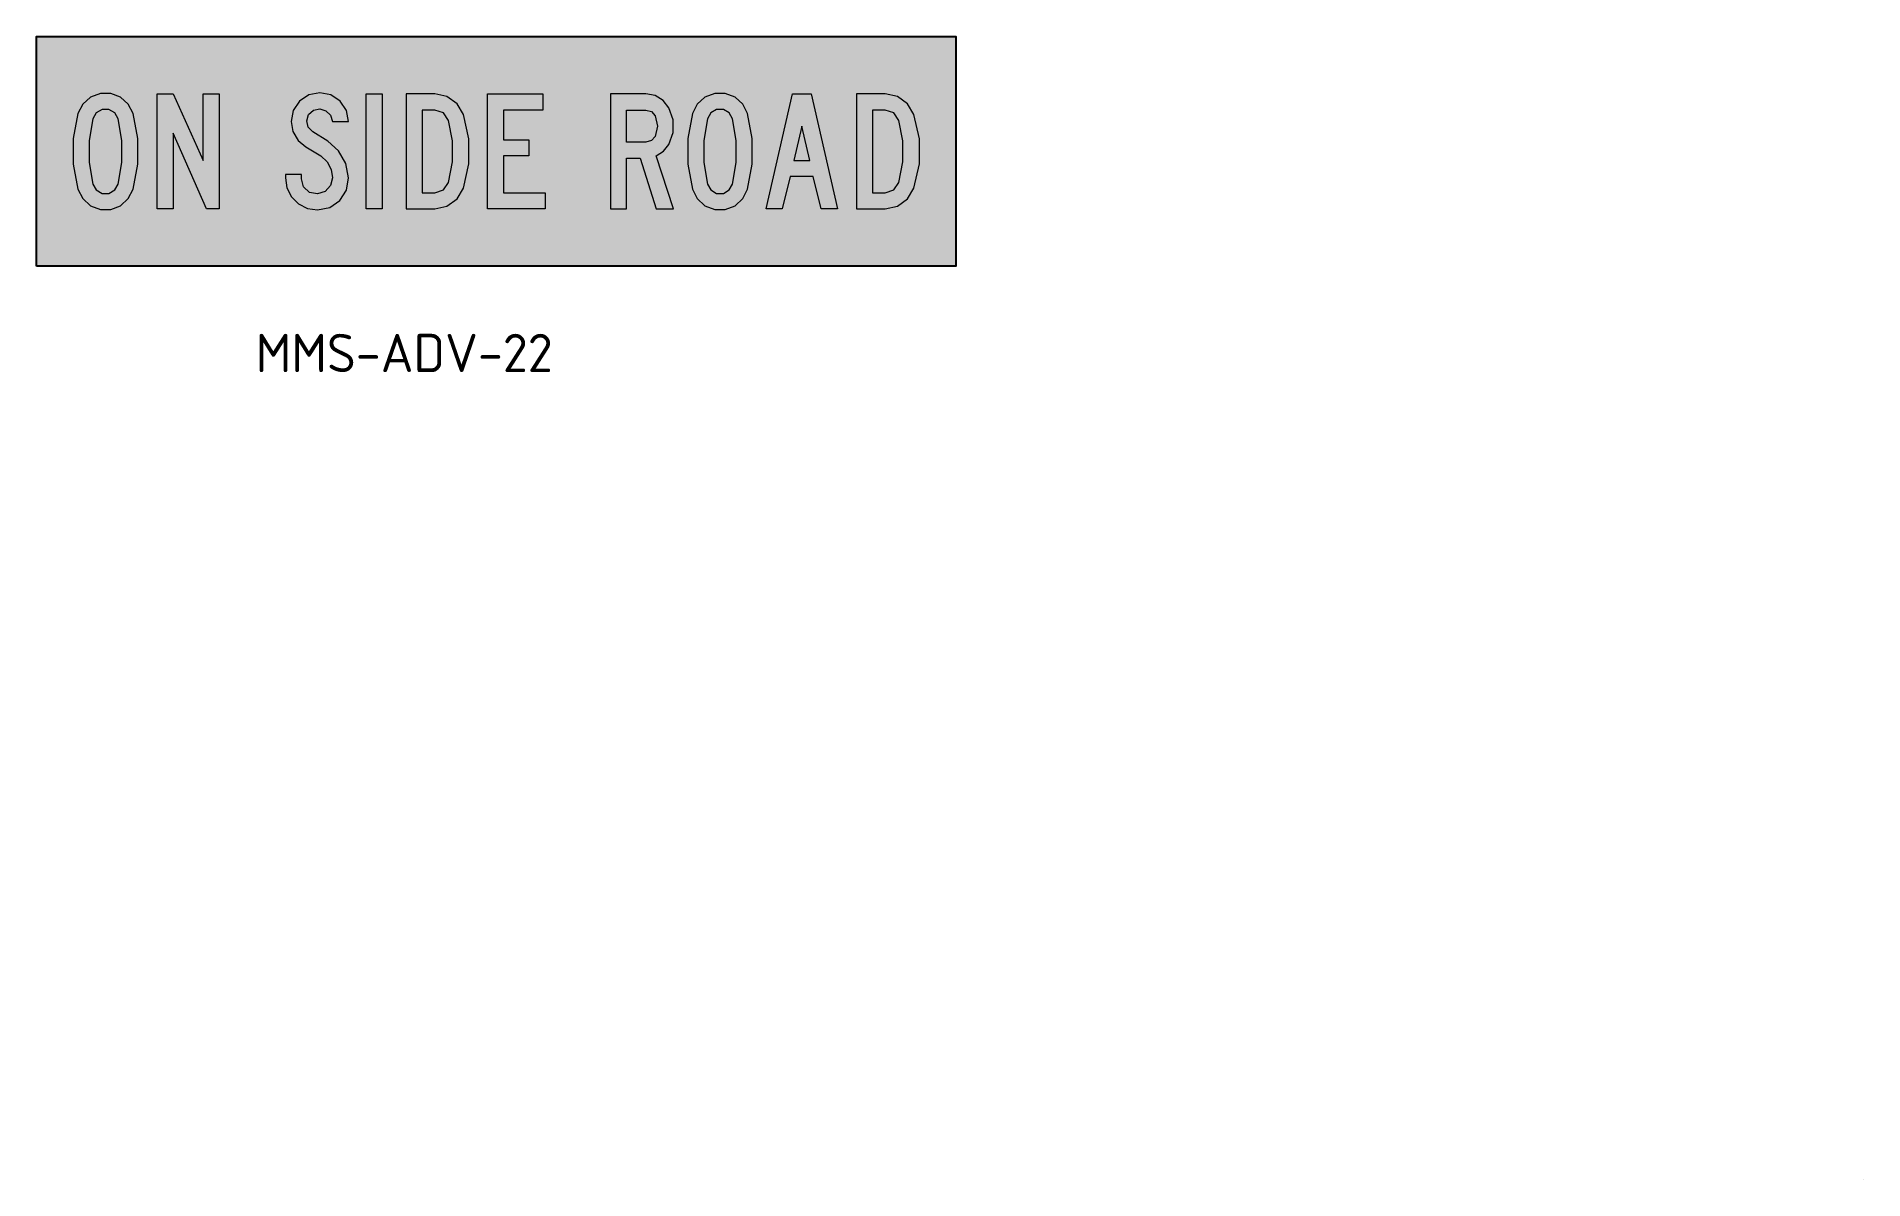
# Model space of a CAD drawing. Extents: x 121 to 359, y 73 to 222.
import ezdxf

# ---------------------------------------------------------------- set-up
doc = ezdxf.new("R2010")
doc.units = 0
for name, color, linetype in [('L25', 1, 'CONTINUOUS'), ('TBLK18', 4, 'CONTINUOUS'), ('yellow', 50, 'CONTINUOUS')]:
    doc.layers.add(name, color=color, linetype=linetype)
doc.styles.add('ISO', font='iso3098b.shx')

msp = doc.modelspace()

# ---------------------------------------------------------------- hatches: boundary and pattern name
at = {"layer": 'L25'}
h = msp.add_hatch(color=256, dxfattribs=at)
h.paths.add_polyline_path([(211.8, 203.1), (212.28, 205.94), (212.28, 208.81), (211.8, 211.64), (211.36, 212.42), (210.59, 212.86), (209.71, 212.86), (208.94, 212.42), (208.5, 211.64), (208.02, 208.81), (208.02, 205.94), (208.5, 203.1), (208.94, 202.33), (209.71, 201.88), (210.59, 201.88), (211.36, 202.33)], flags=16)
h.paths.add_polyline_path([(136.69, 199.87), (136.69, 214.87), (138.79, 214.87), (142.69, 206.17), (142.69, 214.87), (144.78, 214.87), (144.78, 199.87), (143.13, 199.87), (138.79, 209.77), (138.79, 199.87)])
h.paths.add_polyline_path([(133.54, 202.42), (134.16, 205.71), (134.16, 209.04), (133.54, 212.32), (132.92, 213.54), (131.91, 214.46), (130.63, 214.95), (129.27, 214.95), (127.98, 214.46), (126.97, 213.54), (126.35, 212.32), (125.73, 209.04), (125.73, 205.71), (126.35, 202.42), (126.97, 201.2), (127.98, 200.28), (129.27, 199.79), (130.63, 199.79), (131.91, 200.28), (132.92, 201.2)])
h.paths.add_polyline_path([(131.6, 203.1), (132.07, 205.94), (132.07, 208.81), (131.6, 211.64), (131.15, 212.42), (130.39, 212.86), (129.5, 212.86), (128.73, 212.42), (128.29, 211.64), (127.82, 208.81), (127.82, 205.94), (128.29, 203.1), (128.73, 202.33), (129.5, 201.88), (130.39, 201.88), (131.15, 202.33)], flags=16)
h.paths.add_polyline_path([(179.81, 199.87), (179.81, 214.87), (187.01, 214.87), (187.01, 212.77), (181.91, 212.77), (181.91, 208.87), (185.21, 208.87), (185.21, 206.77), (181.91, 206.77), (181.91, 201.97), (187.31, 201.97), (187.31, 199.87)])
h.paths.add_polyline_path([(169.17, 199.87), (172.92, 199.87), (174.51, 200.21), (175.84, 201.17), (176.66, 202.57), (177.37, 205.74), (177.37, 209), (176.66, 212.17), (175.84, 213.58), (174.51, 214.53), (172.92, 214.87), (169.17, 214.87)])
h.paths.add_polyline_path([(171.27, 201.97), (172.92, 201.97), (174.04, 202.35), (174.72, 203.32), (175.23, 206.01), (175.23, 208.74), (174.72, 211.42), (174.04, 212.4), (172.92, 212.77), (171.27, 212.77)], flags=16)
h.paths.add_polyline_path([(163.96, 199.87), (163.96, 214.87), (166.06, 214.87), (166.06, 199.87)])
h.paths.add_polyline_path([(227.97, 199.87), (231.71, 199.87), (233.31, 200.21), (234.64, 201.17), (235.46, 202.57), (236.17, 205.74), (236.17, 209), (235.46, 212.17), (234.64, 213.58), (233.31, 214.53), (231.71, 214.87), (227.97, 214.87)])
h.paths.add_polyline_path([(230.07, 201.97), (231.71, 201.97), (232.84, 202.35), (233.51, 203.32), (234.03, 206.01), (234.03, 208.74), (233.51, 211.42), (232.84, 212.4), (231.71, 212.77), (230.07, 212.77)], flags=16)
h.paths.add_polyline_path([(216.18, 199.87), (219.62, 214.87), (222.03, 214.87), (225.47, 199.87), (223.37, 199.87), (222.32, 204.07), (219.32, 204.07), (218.28, 199.87)])
h.paths.add_polyline_path([(213.75, 202.42), (214.37, 205.71), (214.37, 209.04), (213.75, 212.32), (213.13, 213.54), (212.12, 214.46), (210.84, 214.95), (209.46, 214.95), (208.19, 214.46), (207.17, 213.54), (206.55, 212.32), (205.93, 209.04), (205.93, 205.71), (206.55, 202.42), (207.17, 201.2), (208.19, 200.28), (209.46, 199.79), (210.84, 199.79), (212.12, 200.28), (213.13, 201.2)])
h.paths.add_polyline_path([(157.91, 212.92), (158.71, 212.67), (159.31, 212.08), (159.56, 211.27), (161.66, 211.27), (161.38, 212.71), (160.57, 213.93), (159.35, 214.74), (157.91, 215.02), (156.48, 214.74), (155.25, 213.93), (154.45, 212.71), (154.16, 211.27), (154.4, 209.96), (155.07, 208.81), (156.11, 207.97), (158.06, 206.77), (158.87, 206.01), (159.39, 205.02), (159.56, 203.92), (159.31, 202.91), (158.6, 202.15), (157.61, 201.82), (156.58, 202.02), (155.79, 202.75), (155.52, 203.77), (155.52, 204.37), (153.42, 204.37), (153.42, 203.92), (153.62, 202.62), (154.21, 201.45), (155.14, 200.52), (156.31, 199.93), (157.61, 199.72), (159.2, 200.05), (160.53, 200.96), (161.39, 202.32), (161.66, 203.92), (161.3, 205.79), (160.36, 207.44), (158.96, 208.72), (157.02, 209.93), (156.41, 210.52), (156.2, 211.35), (156.45, 212.17), (157.08, 212.75)])
h.paths.add_polyline_path([(203.48, 208.28), (204.02, 209.84), (204.02, 211.5), (203.48, 213.07), (202.72, 214.03), (201.68, 214.65), (200.48, 214.87), (195.84, 214.87), (195.84, 199.87), (197.93, 199.87), (197.93, 206.48), (199.73, 206.48), (201.83, 199.87), (204.08, 199.87), (201.83, 206.77), (202.79, 207.38)])
h.paths.add_polyline_path([(200.48, 208.57), (197.93, 208.57), (197.93, 212.77), (200.48, 212.77), (201.19, 212.57), (201.68, 212.02), (201.99, 210.67), (201.68, 209.32), (201.19, 208.78)], flags=16)
h.paths.add_polyline_path([(220.82, 210.67), (219.77, 206.17), (221.88, 206.17)], flags=16)
at = {"layer": 'TBLK18', "linetype": 'Continuous', "lineweight": 0}
h = msp.add_hatch(color=256, dxfattribs=at)
edge = h.paths.add_edge_path()
edge.add_spline(control_points=[(359.34, 73.22), (359.34, 73.22), (359.34, 73.22), (359.34, 73.21), (359.34, 73.21), (359.34, 73.2), (359.34, 73.2), (359.34, 73.19), (359.34, 73.19), (359.34, 73.18), (359.34, 73.18), (359.34, 73.17), (359.34, 73.16), (359.34, 73.16), (359.34, 73.15), (359.34, 73.15), (359.34, 73.14), (359.34, 73.14), (359.35, 73.14), (359.35, 73.14), (359.35, 73.14), (359.36, 73.13), (359.36, 73.13), (359.36, 73.13), (359.37, 73.13), (359.37, 73.13), (359.38, 73.13), (359.38, 73.13), (359.38, 73.13), (359.39, 73.13), (359.39, 73.13), (359.39, 73.13), (359.4, 73.13), (359.41, 73.13), (359.4, 73.13), (359.39, 73.14), (359.39, 73.14), (359.38, 73.15), (359.38, 73.16), (359.38, 73.16), (359.37, 73.17), (359.37, 73.17), (359.36, 73.18), (359.36, 73.19), (359.36, 73.19), (359.35, 73.2), (359.35, 73.21), (359.35, 73.21), (359.35, 73.22), (359.35, 73.22), (359.34, 73.22)], knot_values=[0, 0, 0, 0, 0.054791, 0.109654, 0.164445, 0.219309, 0.2741, 0.328964, 0.383755, 0.438619, 0.49341, 0.548273, 0.603065, 0.657928, 0.71272, 0.767583, 0.822422, 0.877285, 0.915081, 0.952877, 0.990673, 1.02841, 1.066205, 1.103978, 1.141774, 1.179511, 1.217306, 1.255102, 1.292898, 1.330635, 1.368431, 1.406164, 1.44396, 1.481697, 1.557116, 1.631571, 1.705158, 1.777977, 1.850139, 1.921715, 1.992768, 2.063376, 2.133612, 2.203535, 2.273205, 2.342659, 2.411987, 2.481144, 2.550218, 2.619224, 2.619224, 2.619224, 2.619224], degree=3, periodic=0)
h = msp.add_hatch(color=256, dxfattribs=at)
edge = h.paths.add_edge_path()
edge.add_spline(control_points=[(359.34, 73.22), (359.34, 73.22), (359.34, 73.22), (359.34, 73.21), (359.34, 73.21), (359.34, 73.2), (359.34, 73.2), (359.34, 73.19), (359.34, 73.19), (359.34, 73.18), (359.34, 73.18), (359.34, 73.17), (359.34, 73.16), (359.34, 73.16), (359.34, 73.15), (359.34, 73.15), (359.34, 73.14), (359.34, 73.14), (359.35, 73.14), (359.35, 73.14), (359.35, 73.14), (359.36, 73.13), (359.36, 73.13), (359.36, 73.13), (359.37, 73.13), (359.37, 73.13), (359.38, 73.13), (359.38, 73.13), (359.38, 73.13), (359.39, 73.13), (359.39, 73.13), (359.39, 73.13), (359.4, 73.13), (359.41, 73.13), (359.4, 73.13), (359.39, 73.14), (359.39, 73.14), (359.38, 73.15), (359.38, 73.16), (359.38, 73.16), (359.37, 73.17), (359.37, 73.17), (359.36, 73.18), (359.36, 73.19), (359.36, 73.19), (359.35, 73.2), (359.35, 73.21), (359.35, 73.21), (359.35, 73.22), (359.35, 73.22), (359.34, 73.22)], knot_values=[0, 0, 0, 0, 0.054791, 0.109654, 0.164445, 0.219309, 0.2741, 0.328964, 0.383755, 0.438619, 0.49341, 0.548273, 0.603065, 0.657928, 0.71272, 0.767583, 0.822422, 0.877285, 0.915081, 0.952877, 0.990673, 1.02841, 1.066205, 1.103978, 1.141774, 1.179511, 1.217306, 1.255102, 1.292898, 1.330635, 1.368431, 1.406164, 1.44396, 1.481697, 1.557116, 1.631571, 1.705158, 1.777977, 1.850139, 1.921715, 1.992768, 2.063376, 2.133612, 2.203535, 2.273205, 2.342659, 2.411987, 2.481144, 2.550218, 2.619224, 2.619224, 2.619224, 2.619224], degree=3, periodic=0)
h = msp.add_hatch(color=256, dxfattribs=at)
edge = h.paths.add_edge_path()
edge.add_spline(control_points=[(359.34, 73.22), (359.34, 73.22), (359.34, 73.22), (359.34, 73.21), (359.34, 73.21), (359.34, 73.2), (359.34, 73.2), (359.34, 73.19), (359.34, 73.19), (359.34, 73.18), (359.34, 73.18), (359.34, 73.17), (359.34, 73.16), (359.34, 73.16), (359.34, 73.15), (359.34, 73.15), (359.34, 73.14), (359.34, 73.14), (359.35, 73.14), (359.35, 73.14), (359.35, 73.14), (359.36, 73.13), (359.36, 73.13), (359.36, 73.13), (359.37, 73.13), (359.37, 73.13), (359.38, 73.13), (359.38, 73.13), (359.38, 73.13), (359.39, 73.13), (359.39, 73.13), (359.39, 73.13), (359.4, 73.13), (359.41, 73.13), (359.4, 73.13), (359.39, 73.14), (359.39, 73.14), (359.38, 73.15), (359.38, 73.16), (359.38, 73.16), (359.37, 73.17), (359.37, 73.17), (359.36, 73.18), (359.36, 73.19), (359.36, 73.19), (359.35, 73.2), (359.35, 73.21), (359.35, 73.21), (359.35, 73.22), (359.35, 73.22), (359.34, 73.22)], knot_values=[0, 0, 0, 0, 0.054791, 0.109654, 0.164445, 0.219309, 0.2741, 0.328964, 0.383755, 0.438619, 0.49341, 0.548273, 0.603065, 0.657928, 0.71272, 0.767583, 0.822422, 0.877285, 0.915081, 0.952877, 0.990673, 1.02841, 1.066205, 1.103978, 1.141774, 1.179511, 1.217306, 1.255102, 1.292898, 1.330635, 1.368431, 1.406164, 1.44396, 1.481697, 1.557116, 1.631571, 1.705158, 1.777977, 1.850139, 1.921715, 1.992768, 2.063376, 2.133612, 2.203535, 2.273205, 2.342659, 2.411987, 2.481144, 2.550218, 2.619224, 2.619224, 2.619224, 2.619224], degree=3, periodic=0)
h = msp.add_hatch(color=256, dxfattribs=at)
edge = h.paths.add_edge_path()
edge.add_spline(control_points=[(359.34, 73.22), (359.34, 73.22), (359.34, 73.22), (359.34, 73.21), (359.34, 73.21), (359.34, 73.2), (359.34, 73.2), (359.34, 73.19), (359.34, 73.19), (359.34, 73.18), (359.34, 73.18), (359.34, 73.17), (359.34, 73.16), (359.34, 73.16), (359.34, 73.15), (359.34, 73.15), (359.34, 73.14), (359.34, 73.14), (359.35, 73.14), (359.35, 73.14), (359.35, 73.14), (359.36, 73.13), (359.36, 73.13), (359.36, 73.13), (359.37, 73.13), (359.37, 73.13), (359.38, 73.13), (359.38, 73.13), (359.38, 73.13), (359.39, 73.13), (359.39, 73.13), (359.39, 73.13), (359.4, 73.13), (359.41, 73.13), (359.4, 73.13), (359.39, 73.14), (359.39, 73.14), (359.38, 73.15), (359.38, 73.16), (359.38, 73.16), (359.37, 73.17), (359.37, 73.17), (359.36, 73.18), (359.36, 73.19), (359.36, 73.19), (359.35, 73.2), (359.35, 73.21), (359.35, 73.21), (359.35, 73.22), (359.35, 73.22), (359.34, 73.22)], knot_values=[0, 0, 0, 0, 0.054791, 0.109654, 0.164445, 0.219309, 0.2741, 0.328964, 0.383755, 0.438619, 0.49341, 0.548273, 0.603065, 0.657928, 0.71272, 0.767583, 0.822422, 0.877285, 0.915081, 0.952877, 0.990673, 1.02841, 1.066205, 1.103978, 1.141774, 1.179511, 1.217306, 1.255102, 1.292898, 1.330635, 1.368431, 1.406164, 1.44396, 1.481697, 1.557116, 1.631571, 1.705158, 1.777977, 1.850139, 1.921715, 1.992768, 2.063376, 2.133612, 2.203535, 2.273205, 2.342659, 2.411987, 2.481144, 2.550218, 2.619224, 2.619224, 2.619224, 2.619224], degree=3, periodic=0)
h = msp.add_hatch(color=256, dxfattribs=at)
edge = h.paths.add_edge_path()
edge.add_spline(control_points=[(359.34, 73.22), (359.34, 73.22), (359.34, 73.22), (359.34, 73.21), (359.34, 73.21), (359.34, 73.2), (359.34, 73.2), (359.34, 73.19), (359.34, 73.19), (359.34, 73.18), (359.34, 73.18), (359.34, 73.17), (359.34, 73.16), (359.34, 73.16), (359.34, 73.15), (359.34, 73.15), (359.34, 73.14), (359.34, 73.14), (359.35, 73.14), (359.35, 73.14), (359.35, 73.14), (359.36, 73.13), (359.36, 73.13), (359.36, 73.13), (359.37, 73.13), (359.37, 73.13), (359.38, 73.13), (359.38, 73.13), (359.38, 73.13), (359.39, 73.13), (359.39, 73.13), (359.39, 73.13), (359.4, 73.13), (359.41, 73.13), (359.4, 73.13), (359.39, 73.14), (359.39, 73.14), (359.38, 73.15), (359.38, 73.16), (359.38, 73.16), (359.37, 73.17), (359.37, 73.17), (359.36, 73.18), (359.36, 73.19), (359.36, 73.19), (359.35, 73.2), (359.35, 73.21), (359.35, 73.21), (359.35, 73.22), (359.35, 73.22), (359.34, 73.22)], knot_values=[0, 0, 0, 0, 0.054791, 0.109654, 0.164445, 0.219309, 0.2741, 0.328964, 0.383755, 0.438619, 0.49341, 0.548273, 0.603065, 0.657928, 0.71272, 0.767583, 0.822422, 0.877285, 0.915081, 0.952877, 0.990673, 1.02841, 1.066205, 1.103978, 1.141774, 1.179511, 1.217306, 1.255102, 1.292898, 1.330635, 1.368431, 1.406164, 1.44396, 1.481697, 1.557116, 1.631571, 1.705158, 1.777977, 1.850139, 1.921715, 1.992768, 2.063376, 2.133612, 2.203535, 2.273205, 2.342659, 2.411987, 2.481144, 2.550218, 2.619224, 2.619224, 2.619224, 2.619224], degree=3, periodic=0)
h = msp.add_hatch(color=256, dxfattribs=at)
edge = h.paths.add_edge_path()
edge.add_spline(control_points=[(359.34, 73.22), (359.34, 73.22), (359.34, 73.22), (359.34, 73.21), (359.34, 73.21), (359.34, 73.2), (359.34, 73.2), (359.34, 73.19), (359.34, 73.19), (359.34, 73.18), (359.34, 73.18), (359.34, 73.17), (359.34, 73.16), (359.34, 73.16), (359.34, 73.15), (359.34, 73.15), (359.34, 73.14), (359.34, 73.14), (359.35, 73.14), (359.35, 73.14), (359.35, 73.14), (359.36, 73.13), (359.36, 73.13), (359.36, 73.13), (359.37, 73.13), (359.37, 73.13), (359.38, 73.13), (359.38, 73.13), (359.38, 73.13), (359.39, 73.13), (359.39, 73.13), (359.39, 73.13), (359.4, 73.13), (359.41, 73.13), (359.4, 73.13), (359.39, 73.14), (359.39, 73.14), (359.38, 73.15), (359.38, 73.16), (359.38, 73.16), (359.37, 73.17), (359.37, 73.17), (359.36, 73.18), (359.36, 73.19), (359.36, 73.19), (359.35, 73.2), (359.35, 73.21), (359.35, 73.21), (359.35, 73.22), (359.35, 73.22), (359.34, 73.22)], knot_values=[0, 0, 0, 0, 0.054791, 0.109654, 0.164445, 0.219309, 0.2741, 0.328964, 0.383755, 0.438619, 0.49341, 0.548273, 0.603065, 0.657928, 0.71272, 0.767583, 0.822422, 0.877285, 0.915081, 0.952877, 0.990673, 1.02841, 1.066205, 1.103978, 1.141774, 1.179511, 1.217306, 1.255102, 1.292898, 1.330635, 1.368431, 1.406164, 1.44396, 1.481697, 1.557116, 1.631571, 1.705158, 1.777977, 1.850139, 1.921715, 1.992768, 2.063376, 2.133612, 2.203535, 2.273205, 2.342659, 2.411987, 2.481144, 2.550218, 2.619224, 2.619224, 2.619224, 2.619224], degree=3, periodic=0)
h = msp.add_hatch(color=256, dxfattribs=at)
edge = h.paths.add_edge_path()
edge.add_spline(control_points=[(359.34, 73.22), (359.34, 73.22), (359.34, 73.22), (359.34, 73.21), (359.34, 73.21), (359.34, 73.2), (359.34, 73.2), (359.34, 73.19), (359.34, 73.19), (359.34, 73.18), (359.34, 73.18), (359.34, 73.17), (359.34, 73.16), (359.34, 73.16), (359.34, 73.15), (359.34, 73.15), (359.34, 73.14), (359.34, 73.14), (359.35, 73.14), (359.35, 73.14), (359.35, 73.14), (359.36, 73.13), (359.36, 73.13), (359.36, 73.13), (359.37, 73.13), (359.37, 73.13), (359.38, 73.13), (359.38, 73.13), (359.38, 73.13), (359.39, 73.13), (359.39, 73.13), (359.39, 73.13), (359.4, 73.13), (359.41, 73.13), (359.4, 73.13), (359.39, 73.14), (359.39, 73.14), (359.38, 73.15), (359.38, 73.16), (359.38, 73.16), (359.37, 73.17), (359.37, 73.17), (359.36, 73.18), (359.36, 73.19), (359.36, 73.19), (359.35, 73.2), (359.35, 73.21), (359.35, 73.21), (359.35, 73.22), (359.35, 73.22), (359.34, 73.22)], knot_values=[0, 0, 0, 0, 0.054791, 0.109654, 0.164445, 0.219309, 0.2741, 0.328964, 0.383755, 0.438619, 0.49341, 0.548273, 0.603065, 0.657928, 0.71272, 0.767583, 0.822422, 0.877285, 0.915081, 0.952877, 0.990673, 1.02841, 1.066205, 1.103978, 1.141774, 1.179511, 1.217306, 1.255102, 1.292898, 1.330635, 1.368431, 1.406164, 1.44396, 1.481697, 1.557116, 1.631571, 1.705158, 1.777977, 1.850139, 1.921715, 1.992768, 2.063376, 2.133612, 2.203535, 2.273205, 2.342659, 2.411987, 2.481144, 2.550218, 2.619224, 2.619224, 2.619224, 2.619224], degree=3, periodic=0)
h = msp.add_hatch(color=256, dxfattribs=at)
edge = h.paths.add_edge_path()
edge.add_spline(control_points=[(359.34, 73.22), (359.34, 73.22), (359.34, 73.22), (359.34, 73.21), (359.34, 73.21), (359.34, 73.2), (359.34, 73.2), (359.34, 73.19), (359.34, 73.19), (359.34, 73.18), (359.34, 73.18), (359.34, 73.17), (359.34, 73.16), (359.34, 73.16), (359.34, 73.15), (359.34, 73.15), (359.34, 73.14), (359.34, 73.14), (359.35, 73.14), (359.35, 73.14), (359.35, 73.14), (359.36, 73.13), (359.36, 73.13), (359.36, 73.13), (359.37, 73.13), (359.37, 73.13), (359.38, 73.13), (359.38, 73.13), (359.38, 73.13), (359.39, 73.13), (359.39, 73.13), (359.39, 73.13), (359.4, 73.13), (359.41, 73.13), (359.4, 73.13), (359.39, 73.14), (359.39, 73.14), (359.38, 73.15), (359.38, 73.16), (359.38, 73.16), (359.37, 73.17), (359.37, 73.17), (359.36, 73.18), (359.36, 73.19), (359.36, 73.19), (359.35, 73.2), (359.35, 73.21), (359.35, 73.21), (359.35, 73.22), (359.35, 73.22), (359.34, 73.22)], knot_values=[0, 0, 0, 0, 0.054791, 0.109654, 0.164445, 0.219309, 0.2741, 0.328964, 0.383755, 0.438619, 0.49341, 0.548273, 0.603065, 0.657928, 0.71272, 0.767583, 0.822422, 0.877285, 0.915081, 0.952877, 0.990673, 1.02841, 1.066205, 1.103978, 1.141774, 1.179511, 1.217306, 1.255102, 1.292898, 1.330635, 1.368431, 1.406164, 1.44396, 1.481697, 1.557116, 1.631571, 1.705158, 1.777977, 1.850139, 1.921715, 1.992768, 2.063376, 2.133612, 2.203535, 2.273205, 2.342659, 2.411987, 2.481144, 2.550218, 2.619224, 2.619224, 2.619224, 2.619224], degree=3, periodic=0)
at = {"layer": 'yellow'}
h = msp.add_hatch(color=256, dxfattribs=at)
h.paths.add_polyline_path([(240.94, 222.37), (120.94, 222.37), (120.94, 192.37), (240.94, 192.37)])
h.paths.add_polyline_path([(129.27, 214.95), (130.63, 214.95), (131.91, 214.46), (132.92, 213.54), (133.54, 212.32), (134.16, 209.04), (134.16, 205.71), (133.54, 202.42), (132.92, 201.2), (131.91, 200.28), (130.63, 199.79), (129.27, 199.79), (127.98, 200.28), (126.97, 201.2), (126.35, 202.42), (125.73, 205.71), (125.73, 209.04), (126.35, 212.32), (126.97, 213.54), (127.98, 214.46)], flags=16)
h.paths.add_polyline_path([(129.5, 212.86), (130.39, 212.86), (131.15, 212.42), (131.6, 211.64), (132.07, 208.81), (132.07, 205.94), (131.6, 203.1), (131.15, 202.33), (130.39, 201.88), (129.5, 201.88), (128.73, 202.33), (128.29, 203.1), (127.82, 205.94), (127.82, 208.81), (128.29, 211.64), (128.73, 212.42)], flags=0)
h.paths.add_polyline_path([(136.69, 214.87), (138.79, 214.87), (142.69, 206.17), (142.69, 214.87), (144.78, 214.87), (144.78, 199.87), (143.13, 199.87), (138.79, 209.77), (138.79, 199.87), (136.69, 199.87)], flags=16)
h.paths.add_polyline_path([(154.45, 212.71), (155.25, 213.93), (156.48, 214.74), (157.91, 215.02), (159.35, 214.74), (160.57, 213.93), (161.38, 212.71), (161.66, 211.27), (159.56, 211.27), (159.31, 212.08), (158.71, 212.67), (157.91, 212.92), (157.08, 212.75), (156.45, 212.17), (156.2, 211.35), (156.41, 210.52), (157.02, 209.93), (158.96, 208.72), (160.36, 207.44), (161.3, 205.79), (161.66, 203.92), (161.39, 202.32), (160.53, 200.96), (159.2, 200.05), (157.61, 199.72), (156.31, 199.93), (155.14, 200.52), (154.21, 201.45), (153.62, 202.62), (153.42, 203.92), (153.42, 204.37), (155.52, 204.37), (155.52, 203.77), (155.79, 202.75), (156.58, 202.02), (157.61, 201.82), (158.6, 202.15), (159.31, 202.91), (159.56, 203.92), (159.39, 205.02), (158.87, 206.01), (158.06, 206.77), (156.11, 207.97), (155.07, 208.81), (154.4, 209.96), (154.16, 211.27)], flags=16)
h.paths.add_polyline_path([(163.96, 214.87), (166.06, 214.87), (166.06, 199.87), (163.96, 199.87)], flags=16)
h.paths.add_polyline_path([(169.17, 214.87), (172.92, 214.87), (174.51, 214.53), (175.84, 213.58), (176.66, 212.17), (177.37, 209), (177.37, 205.74), (176.66, 202.57), (175.84, 201.17), (174.51, 200.21), (172.92, 199.87), (169.17, 199.87)], flags=16)
h.paths.add_polyline_path([(171.27, 212.77), (172.92, 212.77), (174.04, 212.4), (174.72, 211.42), (175.23, 208.74), (175.23, 206.01), (174.72, 203.32), (174.04, 202.35), (172.92, 201.97), (171.27, 201.97)], flags=0)
h.paths.add_polyline_path([(179.81, 214.87), (187.01, 214.87), (187.01, 212.77), (181.91, 212.77), (181.91, 208.87), (185.21, 208.87), (185.21, 206.77), (181.91, 206.77), (181.91, 201.97), (187.31, 201.97), (187.31, 199.87), (179.81, 199.87)], flags=16)
h.paths.add_polyline_path([(195.84, 214.87), (200.48, 214.87), (201.68, 214.65), (202.72, 214.03), (203.48, 213.07), (204.02, 211.5), (204.02, 209.84), (203.48, 208.28), (202.79, 207.38), (201.83, 206.77), (204.08, 199.87), (201.83, 199.87), (199.73, 206.48), (197.93, 206.48), (197.93, 199.87), (195.84, 199.87)], flags=16)
h.paths.add_polyline_path([(197.93, 212.77), (200.48, 212.77), (201.19, 212.57), (201.68, 212.02), (201.99, 210.67), (201.68, 209.32), (201.19, 208.78), (200.48, 208.57), (197.93, 208.57)], flags=0)
h.paths.add_polyline_path([(205.93, 209.04), (206.55, 212.32), (207.17, 213.54), (208.19, 214.46), (209.46, 214.95), (210.84, 214.95), (212.12, 214.46), (213.13, 213.54), (213.75, 212.32), (214.37, 209.04), (214.37, 205.71), (213.75, 202.42), (213.13, 201.2), (212.12, 200.28), (210.84, 199.79), (209.46, 199.79), (208.19, 200.28), (207.17, 201.2), (206.55, 202.42), (205.93, 205.71)], flags=16)
h.paths.add_polyline_path([(208.02, 208.81), (208.5, 211.64), (208.94, 212.42), (209.71, 212.86), (210.59, 212.86), (211.36, 212.42), (211.8, 211.64), (212.28, 208.81), (212.28, 205.94), (211.8, 203.1), (211.36, 202.33), (210.59, 201.88), (209.71, 201.88), (208.94, 202.33), (208.5, 203.1), (208.02, 205.94)], flags=0)
h.paths.add_polyline_path([(216.18, 199.87), (219.62, 214.87), (222.03, 214.87), (225.47, 199.87), (223.37, 199.87), (222.32, 204.07), (219.32, 204.07), (218.28, 199.87)], flags=16)
h.paths.add_polyline_path([(219.77, 206.17), (220.82, 210.67), (221.88, 206.17)], flags=0)
h.paths.add_polyline_path([(227.97, 214.87), (231.71, 214.87), (233.31, 214.53), (234.64, 213.58), (235.46, 212.17), (236.17, 209), (236.17, 205.74), (235.46, 202.57), (234.64, 201.17), (233.31, 200.21), (231.71, 199.87), (227.97, 199.87)], flags=16)
h.paths.add_polyline_path([(230.07, 212.77), (231.71, 212.77), (232.84, 212.4), (233.51, 211.42), (234.03, 208.74), (234.03, 206.01), (233.51, 203.32), (232.84, 202.35), (231.71, 201.97), (230.07, 201.97)], flags=0)

# ---------------------------------------------------------------- linework, layer by layer
at = {"layer": 'L25'}
msp.add_lwpolyline([(120.94, 192.37), (120.94, 222.37), (240.94, 222.37), (240.94, 192.37)], close=True, dxfattribs=at)
at = {"layer": 'L25', "lineweight": 0}
for points in [[(133.54, 202.42), (134.16, 205.71), (134.16, 209.04), (133.54, 212.32), (132.92, 213.54), (131.91, 214.46), (130.63, 214.95), (129.27, 214.95), (127.98, 214.46), (126.97, 213.54), (126.35, 212.32), (125.73, 209.04), (125.73, 205.71), (126.35, 202.42), (126.97, 201.2), (127.98, 200.28), (129.27, 199.79), (130.63, 199.79), (131.91, 200.28), (132.92, 201.2), (133.54, 202.42)], [(136.69, 199.87), (136.69, 214.87), (138.79, 214.87), (142.69, 206.17), (142.69, 214.87), (144.78, 214.87), (144.78, 199.87), (143.13, 199.87), (138.79, 209.77), (138.79, 199.87), (136.69, 199.87)], [(157.91, 212.92), (158.71, 212.67), (159.31, 212.08), (159.56, 211.27), (161.66, 211.27), (161.38, 212.71), (160.57, 213.93), (159.35, 214.74), (157.91, 215.02), (156.48, 214.74), (155.25, 213.93), (154.45, 212.71), (154.16, 211.27), (154.4, 209.96), (155.07, 208.81), (156.11, 207.97), (158.06, 206.77), (158.87, 206.01), (159.39, 205.02), (159.56, 203.92), (159.31, 202.91), (158.6, 202.15), (157.61, 201.82), (156.58, 202.02), (155.79, 202.75), (155.52, 203.77), (155.52, 204.37), (153.42, 204.37), (153.42, 203.92), (153.62, 202.62), (154.21, 201.45), (155.14, 200.52), (156.31, 199.93), (157.61, 199.72), (159.2, 200.05), (160.53, 200.96), (161.39, 202.32), (161.66, 203.92), (161.3, 205.79), (160.36, 207.44), (158.96, 208.72), (157.02, 209.93), (156.41, 210.52), (156.2, 211.35), (156.45, 212.17), (157.08, 212.75)], [(163.96, 199.87), (163.96, 214.87), (166.06, 214.87), (166.06, 199.87), (163.96, 199.87)], [(169.17, 199.87), (172.92, 199.87), (174.51, 200.21), (175.84, 201.17), (176.66, 202.57), (177.37, 205.74), (177.37, 209), (176.66, 212.17), (175.84, 213.58), (174.51, 214.53), (172.92, 214.87), (169.17, 214.87), (169.17, 199.87)], [(179.81, 199.87), (179.81, 214.87), (187.01, 214.87), (187.01, 212.77), (181.91, 212.77), (181.91, 208.87), (185.21, 208.87), (185.21, 206.77), (181.91, 206.77), (181.91, 201.97), (187.31, 201.97), (187.31, 199.87), (179.81, 199.87)], [(203.48, 208.28), (204.02, 209.84), (204.02, 211.5), (203.48, 213.07), (202.72, 214.03), (201.68, 214.65), (200.48, 214.87), (195.84, 214.87), (195.84, 199.87), (197.93, 199.87), (197.93, 206.48), (199.73, 206.48), (201.83, 199.87), (204.08, 199.87), (201.83, 206.77), (202.79, 207.38)], [(213.75, 202.42), (214.37, 205.71), (214.37, 209.04), (213.75, 212.32), (213.13, 213.54), (212.12, 214.46), (210.84, 214.95), (209.46, 214.95), (208.19, 214.46), (207.17, 213.54), (206.55, 212.32), (205.93, 209.04), (205.93, 205.71), (206.55, 202.42), (207.17, 201.2), (208.19, 200.28), (209.46, 199.79), (210.84, 199.79), (212.12, 200.28), (213.13, 201.2), (213.75, 202.42)], [(216.18, 199.87), (219.62, 214.87), (222.03, 214.87), (225.47, 199.87), (223.37, 199.87), (222.32, 204.07), (219.32, 204.07), (218.28, 199.87), (216.18, 199.87)], [(227.97, 199.87), (231.71, 199.87), (233.31, 200.21), (234.64, 201.17), (235.46, 202.57), (236.17, 205.74), (236.17, 209), (235.46, 212.17), (234.64, 213.58), (233.31, 214.53), (231.71, 214.87), (227.97, 214.87), (227.97, 199.87)], [(131.6, 203.1), (132.07, 205.94), (132.07, 208.81), (131.6, 211.64), (131.15, 212.42), (130.39, 212.86), (129.5, 212.86), (128.73, 212.42), (128.29, 211.64), (127.82, 208.81), (127.82, 205.94), (128.29, 203.1), (128.73, 202.33), (129.5, 201.88), (130.39, 201.88), (131.15, 202.33), (131.6, 203.1)], [(171.27, 201.97), (172.92, 201.97), (174.04, 202.35), (174.72, 203.32), (175.23, 206.01), (175.23, 208.74), (174.72, 211.42), (174.04, 212.4), (172.92, 212.77), (171.27, 212.77), (171.27, 201.97)], [(200.48, 208.57), (197.93, 208.57), (197.93, 212.77), (200.48, 212.77), (201.19, 212.57), (201.68, 212.02), (201.99, 210.67), (201.68, 209.32), (201.19, 208.78)], [(211.8, 203.1), (212.28, 205.94), (212.28, 208.81), (211.8, 211.64), (211.36, 212.42), (210.59, 212.86), (209.71, 212.86), (208.94, 212.42), (208.5, 211.64), (208.02, 208.81), (208.02, 205.94), (208.5, 203.1), (208.94, 202.33), (209.71, 201.88), (210.59, 201.88), (211.36, 202.33), (211.8, 203.1)], [(230.07, 201.97), (231.71, 201.97), (232.84, 202.35), (233.51, 203.32), (234.03, 206.01), (234.03, 208.74), (233.51, 211.42), (232.84, 212.4), (231.71, 212.77), (230.07, 212.77), (230.07, 201.97)], [(220.82, 210.67), (219.77, 206.17), (221.88, 206.17)]]:
    msp.add_lwpolyline(points, close=True, dxfattribs=at)

# ---------------------------------------------------------------- texts
at = {"layer": 'yellow', "insert": (149.54, 183.55), "char_height": 5, "width": 76.6813, "attachment_point": 1, "style": 'ISO'}
msp.add_mtext('{\\C3;MMS-ADV-22}', dxfattribs=at)

doc.saveas('drawing.dxf')
